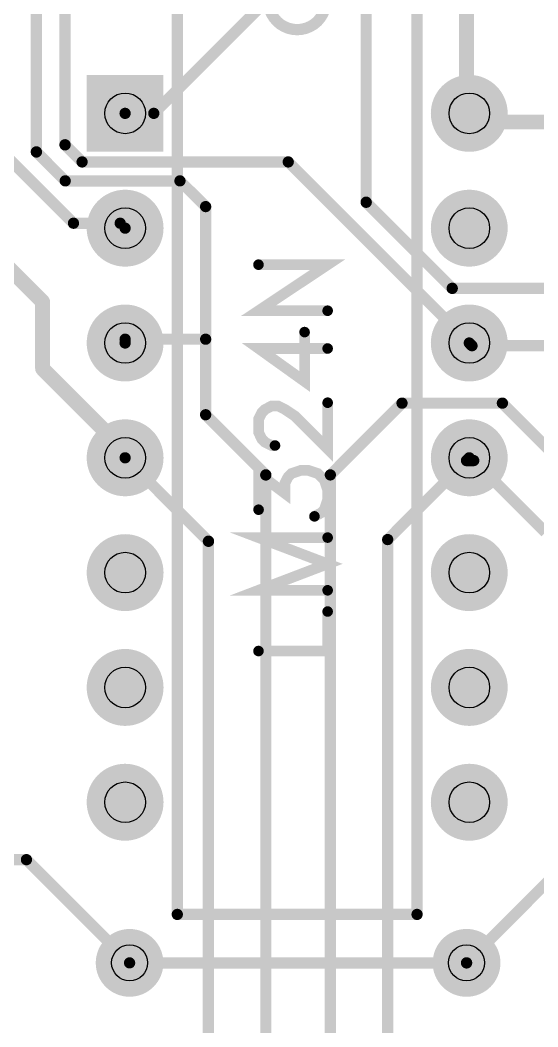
# Model space of a CAD drawing. Extents: x 0 to 2.88, y -0.23 to 2.17.
# Drawn here: x 0.861 to 1.312, y 0.607 to 1.484 of the extents above; entities that cross this region are included whole.
import ezdxf

# ---------------------------------------------------------------- set-up
doc = ezdxf.new("R2010")
doc.units = 0
for name, color, linetype in [('Bottom', 6, 'CONTINUOUS'), ('Bottom_Mask', 10, 'CONTINUOUS'), ('Drill_Bottom', 8, 'CONTINUOUS'), ('Drill_Top', 7, 'CONTINUOUS'), ('Top', 5, 'CONTINUOUS'), ('Top_Mask', 3, 'CONTINUOUS'), ('Top_Silk', 2, 'CONTINUOUS')]:
    doc.layers.add(name, color=color, linetype=linetype)

msp = doc.modelspace()

# ---------------------------------------------------------------- linework, layer by layer
at = {"layer": 'Bottom', "linetype": 'CONTINUOUS'}
for points, const_width in [([(0.9774, 1.4024), (1.1625, 1.5875)], 0.0098), ([(1.1625, 1.325), (1.1625, 1.5875)], 0.0098), ([(1.25, 1.5687), (1.25, 1.4047)], 0.013), ([(0.875, 1.3688), (0.875, 1.525)], 0.0098), ([(0.9, 1.5125), (0.9, 1.375)], 0.0098), ([(0.9524, 1.4024), (0.9774, 1.4024)], 0.0098), ([(1.25, 1.4047), (1.2524, 1.4024)], 0.013), ([(1.2524, 1.4024), (1.2599, 1.3949)], 0.013), ([(1.2599, 1.3949), (1.4356, 1.3949)], 0.013), ([(0.9, 1.375), (0.9149, 1.3601)], 0.0098), ([(0.85, 1.364), (0.9073, 1.3067)], 0.0098), ([(0.9001, 1.3436), (0.875, 1.3688)], 0.0098), ([(0.8804, 1.2383), (0.7594, 1.3594)], 0.013), ([(0.9149, 1.3601), (1.0946, 1.3601)], 0.0098), ([(1.0946, 1.3601), (1.2524, 1.2024)], 0.0098), ([(1.0001, 1.3436), (0.9001, 1.3436)], 0.0098), ([(1.0226, 1.3212), (1.0001, 1.3436)], 0.0098), ([(1.0226, 1.2057), (1.0226, 1.3212)], 0.0098), ([(1.2375, 1.25), (1.1625, 1.325)], 0.0098), ([(0.9073, 1.3067), (0.948, 1.3067)], 0.0098), ([(0.948, 1.3067), (0.9524, 1.3024)], 0.0098), ([(1.4062, 1.25), (1.2375, 1.25)], 0.0098), ([(0.8804, 1.18), (0.8804, 1.2383)], 0.013), ([(0.9524, 1.2024), (0.9524, 1.2057)], 0.0098), ([(0.9524, 1.2057), (1.0226, 1.2057)], 0.0098), ([(1.0226, 1.1399), (1.0226, 1.2057)], 0.0098), ([(1.2547, 1.2), (1.2524, 1.2024)], 0.0098), ([(1.3875, 1.2), (1.2547, 1.2)], 0.0098), ([(0.9524, 1.108), (0.8804, 1.18)], 0.013), ([(1.1937, 1.15), (1.1313, 1.0875)], 0.0098), ([(1.2812, 1.15), (1.1937, 1.15)], 0.0098), ([(1.3312, 1.1), (1.2812, 1.15)], 0.0098), ([(1.075, 1.0875), (1.0226, 1.1399)], 0.0098), ([(0.9524, 1.1024), (0.9524, 1.108)], 0.013), ([(1.025, 1.0297), (0.9524, 1.1024)], 0.0098), ([(1.25, 1.1), (1.1813, 1.0312)], 0.0098), ([(1.2524, 1.1024), (1.25, 1.1)], 0.0098), ([(1.25, 1.1), (1.2562, 1.1)], 0.0098), ([(1.2562, 1.1), (1.3187, 1.0375)], 0.0098), ([(1.075, 0.5438), (1.075, 1.0875)], 0.0098), ([(1.1313, 1.0875), (1.1313, 0.525)], 0.0098), ([(1.1813, 1.0312), (1.1813, 0.4628)], 0.0098), ([(1.025, 0.525), (1.025, 1.0297)], 0.0098), ([(1.25, 0.6625), (1.4751, 0.8876)], 0.0098), ([(0.6618, 0.7524), (0.8664, 0.7524)], 0.0098), ([(0.8664, 0.7524), (0.9563, 0.6625)], 0.0098)]:
    msp.add_lwpolyline(points, dxfattribs=dict(at, const_width=const_width))
for points, const_width in [([(1.2671, 1.4024, 1), (1.2376, 1.4024, 1), (1.2671, 1.4024, 1)], 0.0295), ([(0.9499, 1.4024, 1), (0.9548, 1.4024, 1), (0.9499, 1.4024, 1)], 0.0049), ([(0.9749, 1.4024, 1), (0.9798, 1.4024, 1), (0.9749, 1.4024, 1)], 0.0049), ([(0.9749, 1.4024, 1), (0.9798, 1.4024, 1), (0.9749, 1.4024, 1)], 0.0049), ([(1.2468, 1.4047, 1), (1.2532, 1.4047, 1), (1.2468, 1.4047, 1)], 0.0065), ([(1.2468, 1.4047, 1), (1.2532, 1.4047, 1), (1.2468, 1.4047, 1)], 0.0065), ([(1.2491, 1.4024, 1), (1.2556, 1.4024, 1), (1.2491, 1.4024, 1)], 0.0065), ([(1.2491, 1.4024, 1), (1.2556, 1.4024, 1), (1.2491, 1.4024, 1)], 0.0065), ([(1.2566, 1.3949, 1), (1.2631, 1.3949, 1), (1.2566, 1.3949, 1)], 0.0065), ([(1.2566, 1.3949, 1), (1.2631, 1.3949, 1), (1.2566, 1.3949, 1)], 0.0065), ([(0.8975, 1.375, 1), (0.9025, 1.375, 1), (0.8975, 1.375, 1)], 0.0049), ([(0.8975, 1.375, 1), (0.9025, 1.375, 1), (0.8975, 1.375, 1)], 0.0049), ([(0.8725, 1.3688, 1), (0.8775, 1.3688, 1), (0.8725, 1.3688, 1)], 0.0049), ([(0.8725, 1.3688, 1), (0.8775, 1.3688, 1), (0.8725, 1.3688, 1)], 0.0049), ([(0.9124, 1.3601, 1), (0.9173, 1.3601, 1), (0.9124, 1.3601, 1)], 0.0049), ([(0.9124, 1.3601, 1), (0.9173, 1.3601, 1), (0.9124, 1.3601, 1)], 0.0049), ([(1.0921, 1.3601, 1), (1.097, 1.3601, 1), (1.0921, 1.3601, 1)], 0.0049), ([(1.0921, 1.3601, 1), (1.097, 1.3601, 1), (1.0921, 1.3601, 1)], 0.0049), ([(0.8977, 1.3436, 1), (0.9026, 1.3436, 1), (0.8977, 1.3436, 1)], 0.0049), ([(0.8977, 1.3436, 1), (0.9026, 1.3436, 1), (0.8977, 1.3436, 1)], 0.0049), ([(0.9977, 1.3436, 1), (1.0026, 1.3436, 1), (0.9977, 1.3436, 1)], 0.0049), ([(0.9977, 1.3436, 1), (1.0026, 1.3436, 1), (0.9977, 1.3436, 1)], 0.0049), ([(0.9671, 1.3024, 1), (0.9376, 1.3024, 1), (0.9671, 1.3024, 1)], 0.0295), ([(1.0201, 1.3212, 1), (1.025, 1.3212, 1), (1.0201, 1.3212, 1)], 0.0049), ([(1.0201, 1.3212, 1), (1.025, 1.3212, 1), (1.0201, 1.3212, 1)], 0.0049), ([(1.16, 1.325, 1), (1.165, 1.325, 1), (1.16, 1.325, 1)], 0.0049), ([(1.16, 1.325, 1), (1.165, 1.325, 1), (1.16, 1.325, 1)], 0.0049), ([(1.2671, 1.3024, 1), (1.2376, 1.3024, 1), (1.2671, 1.3024, 1)], 0.0295), ([(0.9049, 1.3067, 1), (0.9098, 1.3067, 1), (0.9049, 1.3067, 1)], 0.0049), ([(0.9049, 1.3067, 1), (0.9098, 1.3067, 1), (0.9049, 1.3067, 1)], 0.0049), ([(0.9456, 1.3067, 1), (0.9505, 1.3067, 1), (0.9456, 1.3067, 1)], 0.0049), ([(0.9456, 1.3067, 1), (0.9505, 1.3067, 1), (0.9456, 1.3067, 1)], 0.0049), ([(0.9499, 1.3024, 1), (0.9548, 1.3024, 1), (0.9499, 1.3024, 1)], 0.0049), ([(1.235, 1.25, 1), (1.24, 1.25, 1), (1.235, 1.25, 1)], 0.0049), ([(1.235, 1.25, 1), (1.24, 1.25, 1), (1.235, 1.25, 1)], 0.0049), ([(0.8772, 1.2383, 1), (0.8837, 1.2383, 1), (0.8772, 1.2383, 1)], 0.0065), ([(0.8772, 1.2383, 1), (0.8837, 1.2383, 1), (0.8772, 1.2383, 1)], 0.0065), ([(0.9671, 1.2024, 1), (0.9376, 1.2024, 1), (0.9671, 1.2024, 1)], 0.0295), ([(1.2671, 1.2024, 1), (1.2376, 1.2024, 1), (1.2671, 1.2024, 1)], 0.0295), ([(0.9499, 1.2057, 1), (0.9548, 1.2057, 1), (0.9499, 1.2057, 1)], 0.0049), ([(0.9499, 1.2057, 1), (0.9548, 1.2057, 1), (0.9499, 1.2057, 1)], 0.0049), ([(1.0201, 1.2057, 1), (1.025, 1.2057, 1), (1.0201, 1.2057, 1)], 0.0049), ([(1.0201, 1.2057, 1), (1.025, 1.2057, 1), (1.0201, 1.2057, 1)], 0.0049), ([(1.0201, 1.2057, 1), (1.025, 1.2057, 1), (1.0201, 1.2057, 1)], 0.0049), ([(0.9499, 1.2024, 1), (0.9548, 1.2024, 1), (0.9499, 1.2024, 1)], 0.0049), ([(1.2499, 1.2024, 1), (1.2548, 1.2024, 1), (1.2499, 1.2024, 1)], 0.0049), ([(1.2499, 1.2024, 1), (1.2548, 1.2024, 1), (1.2499, 1.2024, 1)], 0.0049), ([(1.2523, 1.2, 1), (1.2572, 1.2, 1), (1.2523, 1.2, 1)], 0.0049), ([(1.2523, 1.2, 1), (1.2572, 1.2, 1), (1.2523, 1.2, 1)], 0.0049), ([(0.8772, 1.18, 1), (0.8837, 1.18, 1), (0.8772, 1.18, 1)], 0.0065), ([(0.8772, 1.18, 1), (0.8837, 1.18, 1), (0.8772, 1.18, 1)], 0.0065), ([(1.1913, 1.15, 1), (1.1962, 1.15, 1), (1.1913, 1.15, 1)], 0.0049), ([(1.1913, 1.15, 1), (1.1962, 1.15, 1), (1.1913, 1.15, 1)], 0.0049), ([(1.2788, 1.15, 1), (1.2837, 1.15, 1), (1.2788, 1.15, 1)], 0.0049), ([(1.2788, 1.15, 1), (1.2837, 1.15, 1), (1.2788, 1.15, 1)], 0.0049), ([(1.0201, 1.1399, 1), (1.025, 1.1399, 1), (1.0201, 1.1399, 1)], 0.0049), ([(1.0201, 1.1399, 1), (1.025, 1.1399, 1), (1.0201, 1.1399, 1)], 0.0049), ([(0.9671, 1.1024, 1), (0.9376, 1.1024, 1), (0.9671, 1.1024, 1)], 0.0295), ([(1.2671, 1.1024, 1), (1.2376, 1.1024, 1), (1.2671, 1.1024, 1)], 0.0295), ([(0.9491, 1.108, 1), (0.9556, 1.108, 1), (0.9491, 1.108, 1)], 0.0065), ([(0.9491, 1.108, 1), (0.9556, 1.108, 1), (0.9491, 1.108, 1)], 0.0065), ([(0.9491, 1.1024, 1), (0.9556, 1.1024, 1), (0.9491, 1.1024, 1)], 0.0065), ([(0.9499, 1.1024, 1), (0.9548, 1.1024, 1), (0.9499, 1.1024, 1)], 0.0049), ([(1.2475, 1.1, 1), (1.2525, 1.1, 1), (1.2475, 1.1, 1)], 0.0049), ([(1.2475, 1.1, 1), (1.2525, 1.1, 1), (1.2475, 1.1, 1)], 0.0049), ([(1.2475, 1.1, 1), (1.2525, 1.1, 1), (1.2475, 1.1, 1)], 0.0049), ([(1.2499, 1.1024, 1), (1.2548, 1.1024, 1), (1.2499, 1.1024, 1)], 0.0049), ([(1.2538, 1.1, 1), (1.2587, 1.1, 1), (1.2538, 1.1, 1)], 0.0049), ([(1.2538, 1.1, 1), (1.2587, 1.1, 1), (1.2538, 1.1, 1)], 0.0049), ([(1.0725, 1.0875, 1), (1.0775, 1.0875, 1), (1.0725, 1.0875, 1)], 0.0049), ([(1.0725, 1.0875, 1), (1.0775, 1.0875, 1), (1.0725, 1.0875, 1)], 0.0049), ([(1.1288, 1.0875, 1), (1.1337, 1.0875, 1), (1.1288, 1.0875, 1)], 0.0049), ([(1.1288, 1.0875, 1), (1.1337, 1.0875, 1), (1.1288, 1.0875, 1)], 0.0049), ([(1.1788, 1.0312, 1), (1.1837, 1.0312, 1), (1.1788, 1.0312, 1)], 0.0049), ([(1.1788, 1.0312, 1), (1.1837, 1.0312, 1), (1.1788, 1.0312, 1)], 0.0049), ([(0.9671, 1.0024, 1), (0.9376, 1.0024, 1), (0.9671, 1.0024, 1)], 0.0295), ([(1.0225, 1.0297, 1), (1.0275, 1.0297, 1), (1.0225, 1.0297, 1)], 0.0049), ([(1.0225, 1.0297, 1), (1.0275, 1.0297, 1), (1.0225, 1.0297, 1)], 0.0049), ([(1.2671, 1.0024, 1), (1.2376, 1.0024, 1), (1.2671, 1.0024, 1)], 0.0295), ([(0.9671, 0.9024, 1), (0.9376, 0.9024, 1), (0.9671, 0.9024, 1)], 0.0295), ([(1.2671, 0.9024, 1), (1.2376, 0.9024, 1), (1.2671, 0.9024, 1)], 0.0295), ([(0.9671, 0.8024, 1), (0.9376, 0.8024, 1), (0.9671, 0.8024, 1)], 0.0295), ([(1.2671, 0.8024, 1), (1.2376, 0.8024, 1), (1.2671, 0.8024, 1)], 0.0295), ([(0.8639, 0.7524, 1), (0.8688, 0.7524, 1), (0.8639, 0.7524, 1)], 0.0049), ([(0.8639, 0.7524, 1), (0.8688, 0.7524, 1), (0.8639, 0.7524, 1)], 0.0049), ([(0.9415, 0.6625, 1), (0.971, 0.6625, 1), (0.9415, 0.6625, 1)], 0.0295), ([(1.2352, 0.6625, 1), (1.2648, 0.6625, 1), (1.2352, 0.6625, 1)], 0.0295), ([(0.9538, 0.6625, 1), (0.9587, 0.6625, 1), (0.9538, 0.6625, 1)], 0.0049), ([(1.2475, 0.6625, 1), (1.2525, 0.6625, 1), (1.2475, 0.6625, 1)], 0.0049)]:
    msp.add_lwpolyline(points, format="xyb", dxfattribs=dict(at, const_width=const_width))
at = {"layer": 'Bottom'}
msp.add_solid([(0.9228, 1.4319), (0.9819, 1.4319), (0.9228, 1.3728), (0.9819, 1.3728)], dxfattribs=at)
at = {"layer": 'Bottom_Mask', "linetype": 'CONTINUOUS', "const_width": 0.0335}
for points in [[(1.2691, 1.4024, 1), (1.2356, 1.4024, 1), (1.2691, 1.4024, 1)], [(1.2356, 1.4024, 1), (1.2691, 1.4024, 1), (1.2356, 1.4024, 1)], [(0.9691, 1.3024, 1), (0.9356, 1.3024, 1), (0.9691, 1.3024, 1)], [(0.9356, 1.3024, 1), (0.9691, 1.3024, 1), (0.9356, 1.3024, 1)], [(1.2691, 1.3024, 1), (1.2356, 1.3024, 1), (1.2691, 1.3024, 1)], [(1.2356, 1.3024, 1), (1.2691, 1.3024, 1), (1.2356, 1.3024, 1)], [(0.9691, 1.2024, 1), (0.9356, 1.2024, 1), (0.9691, 1.2024, 1)], [(0.9356, 1.2024, 1), (0.9691, 1.2024, 1), (0.9356, 1.2024, 1)], [(1.2691, 1.2024, 1), (1.2356, 1.2024, 1), (1.2691, 1.2024, 1)], [(1.2356, 1.2024, 1), (1.2691, 1.2024, 1), (1.2356, 1.2024, 1)], [(0.9691, 1.1024, 1), (0.9356, 1.1024, 1), (0.9691, 1.1024, 1)], [(0.9356, 1.1024, 1), (0.9691, 1.1024, 1), (0.9356, 1.1024, 1)], [(1.2691, 1.1024, 1), (1.2356, 1.1024, 1), (1.2691, 1.1024, 1)], [(1.2356, 1.1024, 1), (1.2691, 1.1024, 1), (1.2356, 1.1024, 1)], [(0.9691, 1.0024, 1), (0.9356, 1.0024, 1), (0.9691, 1.0024, 1)], [(0.9356, 1.0024, 1), (0.9691, 1.0024, 1), (0.9356, 1.0024, 1)], [(1.2691, 1.0024, 1), (1.2356, 1.0024, 1), (1.2691, 1.0024, 1)], [(1.2356, 1.0024, 1), (1.2691, 1.0024, 1), (1.2356, 1.0024, 1)], [(0.9691, 0.9024, 1), (0.9356, 0.9024, 1), (0.9691, 0.9024, 1)], [(0.9356, 0.9024, 1), (0.9691, 0.9024, 1), (0.9356, 0.9024, 1)], [(1.2691, 0.9024, 1), (1.2356, 0.9024, 1), (1.2691, 0.9024, 1)], [(1.2356, 0.9024, 1), (1.2691, 0.9024, 1), (1.2356, 0.9024, 1)], [(0.9691, 0.8024, 1), (0.9356, 0.8024, 1), (0.9691, 0.8024, 1)], [(0.9356, 0.8024, 1), (0.9691, 0.8024, 1), (0.9356, 0.8024, 1)], [(1.2691, 0.8024, 1), (1.2356, 0.8024, 1), (1.2691, 0.8024, 1)], [(1.2356, 0.8024, 1), (1.2691, 0.8024, 1), (1.2356, 0.8024, 1)]]:
    msp.add_lwpolyline(points, format="xyb", dxfattribs=at)
at = {"layer": 'Bottom_Mask'}
msp.add_solid([(0.9189, 1.4358), (0.9858, 1.4358), (0.9189, 1.3689), (0.9858, 1.3689)], dxfattribs=at)
at = {"layer": 'Drill_Bottom'}
for centre, radius in [((0.9524, 1.4024), 0.0177), ((1.2524, 1.4024), 0.0177), ((0.9524, 1.3024), 0.0177), ((1.2524, 1.3024), 0.0177), ((0.9524, 1.2024), 0.0177), ((1.2524, 1.2024), 0.0177), ((0.9524, 1.1024), 0.0177), ((1.2524, 1.1024), 0.0177), ((0.9524, 1.0024), 0.0177), ((1.2524, 1.0024), 0.0177), ((0.9524, 0.9024), 0.0177), ((1.2524, 0.9024), 0.0177), ((0.9524, 0.8024), 0.0177), ((1.2524, 0.8024), 0.0177), ((0.9563, 0.6625), 0.0157), ((1.25, 0.6625), 0.0157)]:
    msp.add_circle(centre, radius, dxfattribs=at)
at = {"layer": 'Drill_Top'}
for centre, radius in [((0.9524, 1.4024), 0.0177), ((1.2524, 1.4024), 0.0177), ((0.9524, 1.3024), 0.0177), ((1.2524, 1.3024), 0.0177), ((0.9524, 1.2024), 0.0177), ((1.2524, 1.2024), 0.0177), ((0.9524, 1.1024), 0.0177), ((1.2524, 1.1024), 0.0177), ((0.9524, 1.0024), 0.0177), ((1.2524, 1.0024), 0.0177), ((0.9524, 0.9024), 0.0177), ((1.2524, 0.9024), 0.0177), ((0.9524, 0.8024), 0.0177), ((1.2524, 0.8024), 0.0177), ((0.9563, 0.6625), 0.0157), ((1.25, 0.6625), 0.0157)]:
    msp.add_circle(centre, radius, dxfattribs=at)
at = {"layer": 'Top', "linetype": 'CONTINUOUS', "const_width": 0.0295}
for points in [[(1.2671, 1.4024, 1), (1.2376, 1.4024, 1), (1.2671, 1.4024, 1)], [(0.9671, 1.3024, 1), (0.9376, 1.3024, 1), (0.9671, 1.3024, 1)], [(1.2671, 1.3024, 1), (1.2376, 1.3024, 1), (1.2671, 1.3024, 1)], [(0.9671, 1.2024, 1), (0.9376, 1.2024, 1), (0.9671, 1.2024, 1)], [(1.2671, 1.2024, 1), (1.2376, 1.2024, 1), (1.2671, 1.2024, 1)], [(0.9671, 1.1024, 1), (0.9376, 1.1024, 1), (0.9671, 1.1024, 1)], [(1.2671, 1.1024, 1), (1.2376, 1.1024, 1), (1.2671, 1.1024, 1)], [(0.9671, 1.0024, 1), (0.9376, 1.0024, 1), (0.9671, 1.0024, 1)], [(1.2671, 1.0024, 1), (1.2376, 1.0024, 1), (1.2671, 1.0024, 1)], [(0.9671, 0.9024, 1), (0.9376, 0.9024, 1), (0.9671, 0.9024, 1)], [(1.2671, 0.9024, 1), (1.2376, 0.9024, 1), (1.2671, 0.9024, 1)], [(0.9671, 0.8024, 1), (0.9376, 0.8024, 1), (0.9671, 0.8024, 1)], [(1.2671, 0.8024, 1), (1.2376, 0.8024, 1), (1.2671, 0.8024, 1)], [(0.9415, 0.6625, 1), (0.971, 0.6625, 1), (0.9415, 0.6625, 1)], [(1.2352, 0.6625, 1), (1.2648, 0.6625, 1), (1.2352, 0.6625, 1)]]:
    msp.add_lwpolyline(points, format="xyb", dxfattribs=at)
at = {"layer": 'Top'}
msp.add_solid([(0.9228, 1.4319), (0.9819, 1.4319), (0.9228, 1.3728), (0.9819, 1.3728)], dxfattribs=at)
at = {"layer": 'Top_Mask', "linetype": 'CONTINUOUS', "const_width": 0.0335}
for points in [[(1.2691, 1.4024, 1), (1.2356, 1.4024, 1), (1.2691, 1.4024, 1)], [(1.2356, 1.4024, 1), (1.2691, 1.4024, 1), (1.2356, 1.4024, 1)], [(0.9691, 1.3024, 1), (0.9356, 1.3024, 1), (0.9691, 1.3024, 1)], [(0.9356, 1.3024, 1), (0.9691, 1.3024, 1), (0.9356, 1.3024, 1)], [(1.2691, 1.3024, 1), (1.2356, 1.3024, 1), (1.2691, 1.3024, 1)], [(1.2356, 1.3024, 1), (1.2691, 1.3024, 1), (1.2356, 1.3024, 1)], [(0.9691, 1.2024, 1), (0.9356, 1.2024, 1), (0.9691, 1.2024, 1)], [(0.9356, 1.2024, 1), (0.9691, 1.2024, 1), (0.9356, 1.2024, 1)], [(1.2691, 1.2024, 1), (1.2356, 1.2024, 1), (1.2691, 1.2024, 1)], [(1.2356, 1.2024, 1), (1.2691, 1.2024, 1), (1.2356, 1.2024, 1)], [(0.9691, 1.1024, 1), (0.9356, 1.1024, 1), (0.9691, 1.1024, 1)], [(0.9356, 1.1024, 1), (0.9691, 1.1024, 1), (0.9356, 1.1024, 1)], [(1.2691, 1.1024, 1), (1.2356, 1.1024, 1), (1.2691, 1.1024, 1)], [(1.2356, 1.1024, 1), (1.2691, 1.1024, 1), (1.2356, 1.1024, 1)], [(0.9691, 1.0024, 1), (0.9356, 1.0024, 1), (0.9691, 1.0024, 1)], [(0.9356, 1.0024, 1), (0.9691, 1.0024, 1), (0.9356, 1.0024, 1)], [(1.2691, 1.0024, 1), (1.2356, 1.0024, 1), (1.2691, 1.0024, 1)], [(1.2356, 1.0024, 1), (1.2691, 1.0024, 1), (1.2356, 1.0024, 1)], [(0.9691, 0.9024, 1), (0.9356, 0.9024, 1), (0.9691, 0.9024, 1)], [(0.9356, 0.9024, 1), (0.9691, 0.9024, 1), (0.9356, 0.9024, 1)], [(1.2691, 0.9024, 1), (1.2356, 0.9024, 1), (1.2691, 0.9024, 1)], [(1.2356, 0.9024, 1), (1.2691, 0.9024, 1), (1.2356, 0.9024, 1)], [(0.9691, 0.8024, 1), (0.9356, 0.8024, 1), (0.9691, 0.8024, 1)], [(0.9356, 0.8024, 1), (0.9691, 0.8024, 1), (0.9356, 0.8024, 1)], [(1.2691, 0.8024, 1), (1.2356, 0.8024, 1), (1.2691, 0.8024, 1)], [(1.2356, 0.8024, 1), (1.2691, 0.8024, 1), (1.2356, 0.8024, 1)]]:
    msp.add_lwpolyline(points, format="xyb", dxfattribs=at)
at = {"layer": 'Top_Mask'}
msp.add_solid([(0.9189, 1.4358), (0.9858, 1.4358), (0.9189, 1.3689), (0.9858, 1.3689)], dxfattribs=at)
at = {"layer": 'Top_Silk', "linetype": 'CONTINUOUS'}
for points, const_width in [([(0.9979, 1.5), (0.9979, 0.7047)], 0.0098), ([(1.0772, 1.5), (1.0776, 1.4961), (1.0786, 1.4923), (1.0801, 1.4888), (1.0822, 1.4855), (1.0848, 1.4825), (1.0877, 1.48), (1.0911, 1.478), (1.0947, 1.4765), (1.0985, 1.4756), (1.1024, 1.4753), (1.1062, 1.4756), (1.11, 1.4765), (1.1136, 1.478), (1.117, 1.48), (1.12, 1.4825), (1.1225, 1.4855), (1.1246, 1.4888), (1.1261, 1.4923), (1.1271, 1.4961), (1.1275, 1.5)], 0.0098), ([(1.2068, 1.5), (1.2068, 0.7047)], 0.0098), ([(1.0686, 1.2706), (1.1289, 1.2706), (1.0686, 1.2305), (1.1289, 1.2305)], 0.0093), ([(1.1289, 1.1976), (1.0687, 1.1976), (1.1088, 1.1689), (1.1088, 1.2119)], 0.0093), ([(1.083, 1.1131), (1.0801, 1.1131), (1.0744, 1.1159), (1.0715, 1.1188), (1.0687, 1.1246), (1.0687, 1.136), (1.0715, 1.1417), (1.0744, 1.1446), (1.0801, 1.1475), (1.0858, 1.1475), (1.0916, 1.1446), (1.1002, 1.1389), (1.1289, 1.1102), (1.1289, 1.1504)], 0.0093), ([(1.0687, 1.0572), (1.0687, 1.0887), (1.0916, 1.0715), (1.0916, 1.0802), (1.0945, 1.0859), (1.0973, 1.0887), (1.1059, 1.0916), (1.1116, 1.0916), (1.1203, 1.0887), (1.126, 1.083), (1.1289, 1.0744), (1.1289, 1.0658), (1.126, 1.0572), (1.1231, 1.0544), (1.1174, 1.0514)], 0.0093), ([(1.1289, 1.0329), (1.0686, 1.0329), (1.1289, 1.01), (1.0686, 0.987), (1.1289, 0.987)], 0.0093), ([(1.0686, 0.9341), (1.1289, 0.9341), (1.1289, 0.9685)], 0.0093), ([(0.9979, 0.7047), (1.2068, 0.7047)], 0.0098), ([(0.9563, 0.6625), (1.25, 0.6625)], 0.0098)]:
    msp.add_lwpolyline(points, dxfattribs=dict(at, const_width=const_width))
for points, const_width in [([(1.0663, 1.2706, 1), (1.0709, 1.2706, 1), (1.0663, 1.2706, 1)], 0.0046), ([(1.1266, 1.2305, 1), (1.1312, 1.2305, 1), (1.1266, 1.2305, 1)], 0.0046), ([(1.1065, 1.2119, 1), (1.1111, 1.2119, 1), (1.1065, 1.2119, 1)], 0.0046), ([(1.1266, 1.1976, 1), (1.1312, 1.1976, 1), (1.1266, 1.1976, 1)], 0.0046), ([(1.1266, 1.1504, 1), (1.1312, 1.1504, 1), (1.1266, 1.1504, 1)], 0.0046), ([(1.0807, 1.1131, 1), (1.0853, 1.1131, 1), (1.0807, 1.1131, 1)], 0.0046), ([(1.0664, 1.0572, 1), (1.071, 1.0572, 1), (1.0664, 1.0572, 1)], 0.0046), ([(1.1151, 1.0514, 1), (1.1197, 1.0514, 1), (1.1151, 1.0514, 1)], 0.0046), ([(1.1266, 1.0329, 1), (1.1312, 1.0329, 1), (1.1266, 1.0329, 1)], 0.0046), ([(1.1266, 0.987, 1), (1.1312, 0.987, 1), (1.1266, 0.987, 1)], 0.0046), ([(1.1266, 0.9685, 1), (1.1312, 0.9685, 1), (1.1266, 0.9685, 1)], 0.0046), ([(1.0663, 0.9341, 1), (1.0709, 0.9341, 1), (1.0663, 0.9341, 1)], 0.0046), ([(0.9954, 0.7047, 1), (1.0003, 0.7047, 1), (0.9954, 0.7047, 1)], 0.0049), ([(0.9954, 0.7047, 1), (1.0003, 0.7047, 1), (0.9954, 0.7047, 1)], 0.0049), ([(1.2044, 0.7047, 1), (1.2093, 0.7047, 1), (1.2044, 0.7047, 1)], 0.0049), ([(1.2044, 0.7047, 1), (1.2093, 0.7047, 1), (1.2044, 0.7047, 1)], 0.0049), ([(0.9538, 0.6625, 1), (0.9587, 0.6625, 1), (0.9538, 0.6625, 1)], 0.0049), ([(1.2475, 0.6625, 1), (1.2525, 0.6625, 1), (1.2475, 0.6625, 1)], 0.0049)]:
    msp.add_lwpolyline(points, format="xyb", dxfattribs=dict(at, const_width=const_width))

doc.saveas('drawing.dxf')
